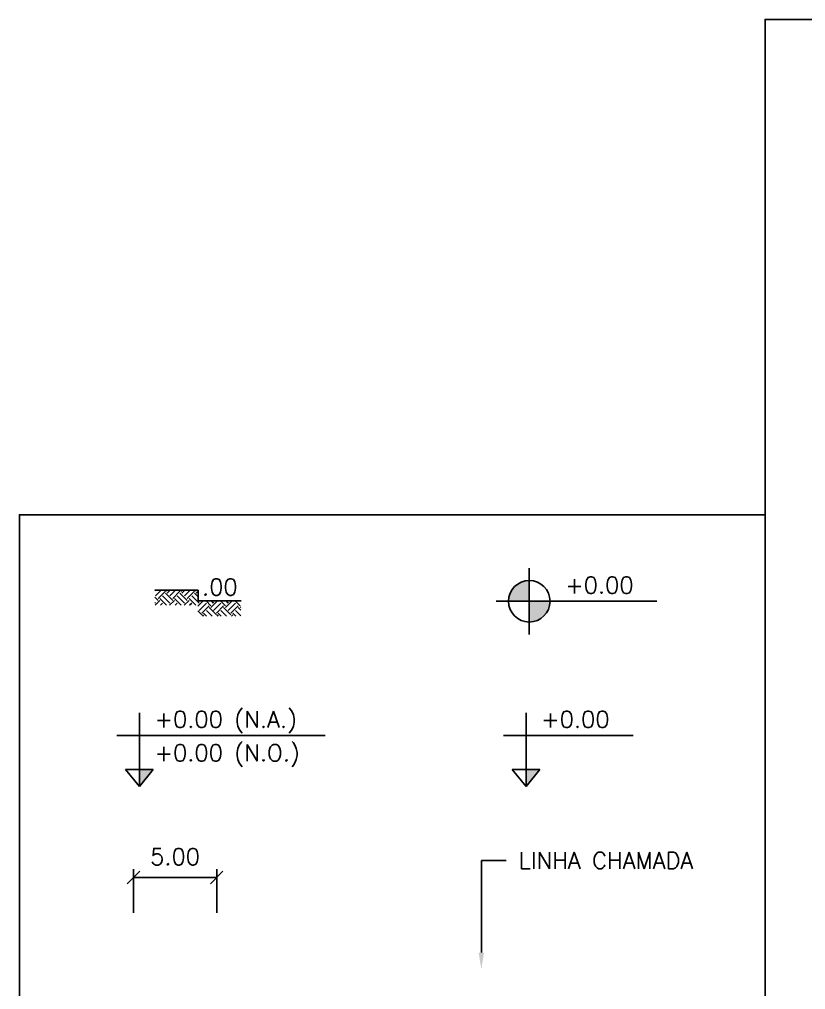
# Model space of a CAD drawing. Header units: millimetres. Extents: x 45003 to 46969, y 6653 to 6979.
# Drawn here: x 45212.1 to 45259.4, y 6891.4 to 6949.7 of the extents above; entities that cross this region are included whole.
import ezdxf
from ezdxf import colors
from ezdxf.entities.mleader import LeaderData, LeaderLine
from ezdxf.enums import TextEntityAlignment as Align
from ezdxf.math import Vec2, Vec3

# ---------------------------------------------------------------- set-up
doc = ezdxf.new("R2010")
doc.units = ezdxf.units.MM
for name, color, linetype in [('ARQ-COTAS', 30, 'Continuous'), ('ARQ-SÍMBOLOS', 2, 'Continuous'), ('ARQ-TEXTO2', 2, 'Continuous')]:
    doc.layers.add(name, color=color, linetype=linetype)
doc.styles.add('ROMANS', font='romans.shx')
doc.styles.add('Romans_Anot', font='romans.shx')
doc.dimstyles.new('Escala 1-500', dxfattribs={"dimscale": 5, "dimtxt": 0.2, "dimasz": 0.15, "dimexe": 0.1, "dimexo": 0.2, "dimgap": 0.15, "dimtad": 1, "dimzin": 4, "dimdsep": 46, "dimtxsty": 'Romans_Anot', "dimblk": 'OBLIQUE', "dimcen": 0.25, "dimclrd": 256, "dimclre": 256, "dimclrt": 2, "dimadec": 0, "dimazin": 0, "dimtfac": 1, "dimtix": 1, "dimtmove": 2, "dimatfit": 3, "dimfxl": 0, "dimlwd": -1, "dimlwe": -1, "dimarcsym": 0})

# ---------------------------------------------------------------- blocks, each defined once
blk = doc.blocks.new('_Oblique')
at = {"color": 0, "linetype": 'ByBlock', "lineweight": -2}
blk.add_line((-0.5, -0.5), (0.5, 0.5), dxfattribs=at)
blk = doc.blocks.new('*D22')
at = {"layer": 'ARQ-COTAS', "transparency": 16777216}
for p, q in [((45219.007, 6895.974), (45219.007, 6898.595)), ((45219.007, 6898.095), (45224.007, 6898.095)), ((45224.007, 6895.974), (45224.007, 6898.595))]:
    blk.add_line(p, q, dxfattribs=at)
at = {"layer": 'Defpoints', "color": 0, "transparency": 16777216}
for p in [(45224.007, 6898.095), (45219.007, 6894.974), (45224.007, 6894.974)]:
    blk.add_point(p, dxfattribs=at)
at = {"layer": 'ARQ-COTAS', "transparency": 16777216, "xscale": 0.75, "yscale": 0.75, "zscale": 0.75, "rotation": 180}
blk.add_blockref('_Oblique', (45219.007, 6898.095), dxfattribs=at)
at = {"layer": 'ARQ-COTAS', "transparency": 16777216, "xscale": 0.75, "yscale": 0.75, "zscale": 0.75}
blk.add_blockref('_Oblique', (45224.007, 6898.095), dxfattribs=at)
at = {"layer": 'ARQ-COTAS', "color": 2, "transparency": 16777216, "insert": (45221.507, 6899.345), "char_height": 1, "attachment_point": 5, "style": 'Romans_Anot'}
blk.add_mtext('5.00', dxfattribs=at)
blk = doc.blocks.new('Nível_Planta')
at = {"layer": 'ARQ-SÍMBOLOS', "ltscale": 0.1}
h = blk.add_hatch(color=1, dxfattribs=at)
h.dxf.hatch_style = 1
h.paths.add_polyline_path([(-0.25, 0), (0, 0), (0, 0.25, 0.414214)])
h.paths.add_polyline_path([(0.25, 0), (0, 0), (0, -0.25, 0.414214)])
at = {"layer": 'ARQ-SÍMBOLOS', "color": 1}
for p, q in [((0, 0.4), (0, -0.4)), ((1.535, 0), (-0.4, 0))]:
    blk.add_line(p, q, dxfattribs=at)
at = {"layer": 'ARQ-SÍMBOLOS', "color": 1, "ltscale": 0.1}
blk.add_line((-0.25, 0), (0.25, 0), dxfattribs=at)
at = {"layer": 'ARQ-SÍMBOLOS', "color": 1}
blk.add_circle((0, 0), 0.25, dxfattribs=at)
at = {"layer": 'ARQ-TEXTO2', "style": 'ROMANS'}
blk.add_attdef('NIVEL-ACABADO', text='', height=0.2, dxfattribs=at).set_placement((0.432, 0.034), align=Align.BOTTOM_LEFT)
blk = doc.blocks.new('Nível_Corte')
at = {"layer": 'ARQ-SÍMBOLOS'}
h = blk.add_hatch(color=1, dxfattribs=at)
h.dxf.hatch_style = 1
h.paths.add_polyline_path([(0.167, 0.202), (0, 0.202), (0, 0)])
at = {"layer": 'ARQ-SÍMBOLOS', "color": 1}
for p, q in [((0, 0), (0, 0.884)), ((-0.271, 0.613), (2.235, 0.613)), ((-0.167, 0.202), (0.167, 0.202)), ((0, 0), (-0.167, 0.202)), ((0, 0), (0.167, 0.202))]:
    blk.add_line(p, q, dxfattribs=at)
at = {"layer": 'ARQ-TEXTO2', "style": 'ROMANS'}
for tag, p in [('NIVEL-ACABADO', (0.182, 0.647)), ('NIVEL-OSSO', (0.182, 0.244))]:
    blk.add_attdef(tag, text='', height=0.2, dxfattribs=at).set_placement(p, align=Align.BOTTOM_LEFT)
blk = doc.blocks.new('Nível_Fachada')
at = {"layer": 'ARQ-SÍMBOLOS'}
h = blk.add_hatch(color=1, dxfattribs=at)
h.dxf.hatch_style = 1
h.paths.add_polyline_path([(0.167, 0.202), (0, 0.202), (0, 0)])
at = {"layer": 'ARQ-SÍMBOLOS', "color": 1}
for p, q in [((0, 0), (0, 0.884)), ((-0.271, 0.613), (1.29, 0.613)), ((-0.167, 0.202), (0.167, 0.202)), ((0, 0), (-0.167, 0.202)), ((0, 0), (0.167, 0.202))]:
    blk.add_line(p, q, dxfattribs=at)
at = {"layer": 'ARQ-TEXTO2', "style": 'ROMANS'}
blk.add_attdef('NIVEL-ACABADO', text='', height=0.2, dxfattribs=at).set_placement((0.182, 0.647), align=Align.BOTTOM_LEFT)
blk = doc.blocks.new('Desnível')
at = {"layer": 'ARQ-SÍMBOLOS', "ltscale": 0.1}
h = blk.add_hatch(dxfattribs=at)
h.set_pattern_fill('EARTH', color=8, scale=0.0195, angle=45)
h.set_pattern_definition([(45, (-400.02996, -104.62736), (0, 0.175114994), [0.123825, -0.123825]), (45, (-400.0628, -104.59453), (0, 0.175114994), [0.123825, -0.123825]), (45, (-400.09563, -104.56169), (0, 0.175114994), [0.123825, -0.123825]), (135, (-400.09563, -104.5398), (-0.175114994, 0), [0.123825, -0.123825]), (135, (-400.0628, -104.50697), (-0.175114994, 0), [0.123825, -0.123825]), (135, (-400.02996, -104.47414), (-0.175114994, 0), [0.123825, -0.123825])])
h.paths.add_polyline_path([(-0.003, 0.13), (-0.52, 0.13), (-0.52, -0.052), (-0.003, -0.052)])
h.paths.add_polyline_path([(0.514, 0), (-0.003, 0), (-0.003, -0.182), (0.514, -0.182)])
at = {"layer": 'ARQ-SÍMBOLOS', "color": 1}
for p, q in [((-0.52, 0.13), (0, 0.13)), ((0, 0.13), (0, 0)), ((0, 0), (0.517, 0))]:
    blk.add_line(p, q, dxfattribs=at)
at = {"layer": 'ARQ-TEXTO2', "style": 'ROMANS'}
blk.add_attdef('DESNIVEL', text='', height=0.2, dxfattribs=at).set_placement((0.048, 0.007), align=Align.BOTTOM_LEFT)

msp = doc.modelspace()

# ---------------------------------------------------------------- linework, layer by layer
for points in [[(45256.986, 6860.33), (45324.252, 6860.33), (45324.252, 6949.707), (45256.986, 6949.707)], [(45212.142, 6860.33), (45256.986, 6860.33), (45256.986, 6919.915), (45212.142, 6919.915)]]:
    msp.add_lwpolyline(points, close=True)

# ---------------------------------------------------------------- block references
at = {"layer": 'ARQ-SÍMBOLOS', "xscale": 5, "yscale": 5, "zscale": 5}
for name, p, values in [('Nível_Planta', (45242.808, 6914.709), {'NIVEL-ACABADO': '+0.00'}), ('Desnível', (45222.889, 6914.729), {'DESNIVEL': '.00'}), ('Nível_Corte', (45219.358, 6903.574), {'NIVEL-OSSO': '+0.00 (N.O.)', 'NIVEL-ACABADO': '+0.00 (N.A.)'}), ('Nível_Fachada', (45242.611, 6903.574), {'NIVEL-ACABADO': '+0.00 '})]:
    msp.add_blockref(name, p, dxfattribs=at).add_auto_attribs(values)

# ---------------------------------------------------------------- dimensions: what is measured, and where the dimension line sits
at = {"layer": 'ARQ-COTAS'}
dim = msp.add_linear_dim(base=(45224.007, 6898.095), p1=(45219.007, 6894.974), p2=(45224.007, 6894.974), dimstyle='Escala 1-500', dxfattribs=at)
dim.commit()
dim.dimension.update_dxf_attribs({"geometry": '*D22', "text_midpoint": (45221.507, 6899.345)})

# ---------------------------------------------------------------- leaders
ml = msp.add_multileader_mtext('Standard', dxfattribs=at)
ml.set_content('LINHA CHAMADA', color=2, style='Romans_Anot')
ml.set_leader_properties(color=256, linetype='ByLayer', lineweight=-1)
ml.build(insert=Vec2(0, 0))
ml.multileader.update_dxf_attribs({"dogleg_length": 0.3, "arrow_head_size": 1, "scale": 5})
ctx = ml.context
ctx.base_point, ctx.scale, ctx.char_height, ctx.arrow_head_size, ctx.landing_gap_size, ctx.plane_origin = Vec3(45241.424, 6899.123), 5, 1, 1, 0.75, Vec3(45239.924, 6892.582)
notes = []
notes.append((ctx, [(0, (1, 1, 0), (45239.924, 6899.123), (1, 0), 1.5, [(0, [(45239.924, 6892.582)], 0, [])])]))
ctx.mtext.insert, ctx.mtext.flow_direction = Vec3(45242.174, 6899.623), 5
for ctx, leaders in notes:
    for number, flags, end, landing, length, lines in leaders:
        leader = LeaderData()
        leader.index, (leader.has_last_leader_line, leader.has_dogleg_vector, leader.attachment_direction) = number, flags
        leader.last_leader_point, leader.dogleg_vector, leader.dogleg_length = Vec3(end), Vec3(landing), length
        for number, points, colour, breaks in lines:
            line = LeaderLine()
            line.index, line.vertices, line.color, line.breaks = number, Vec3.list(points), colors.encode_raw_color(colour), breaks
            leader.lines.append(line)
        ctx.leaders.append(leader)

doc.saveas('drawing.dxf')
